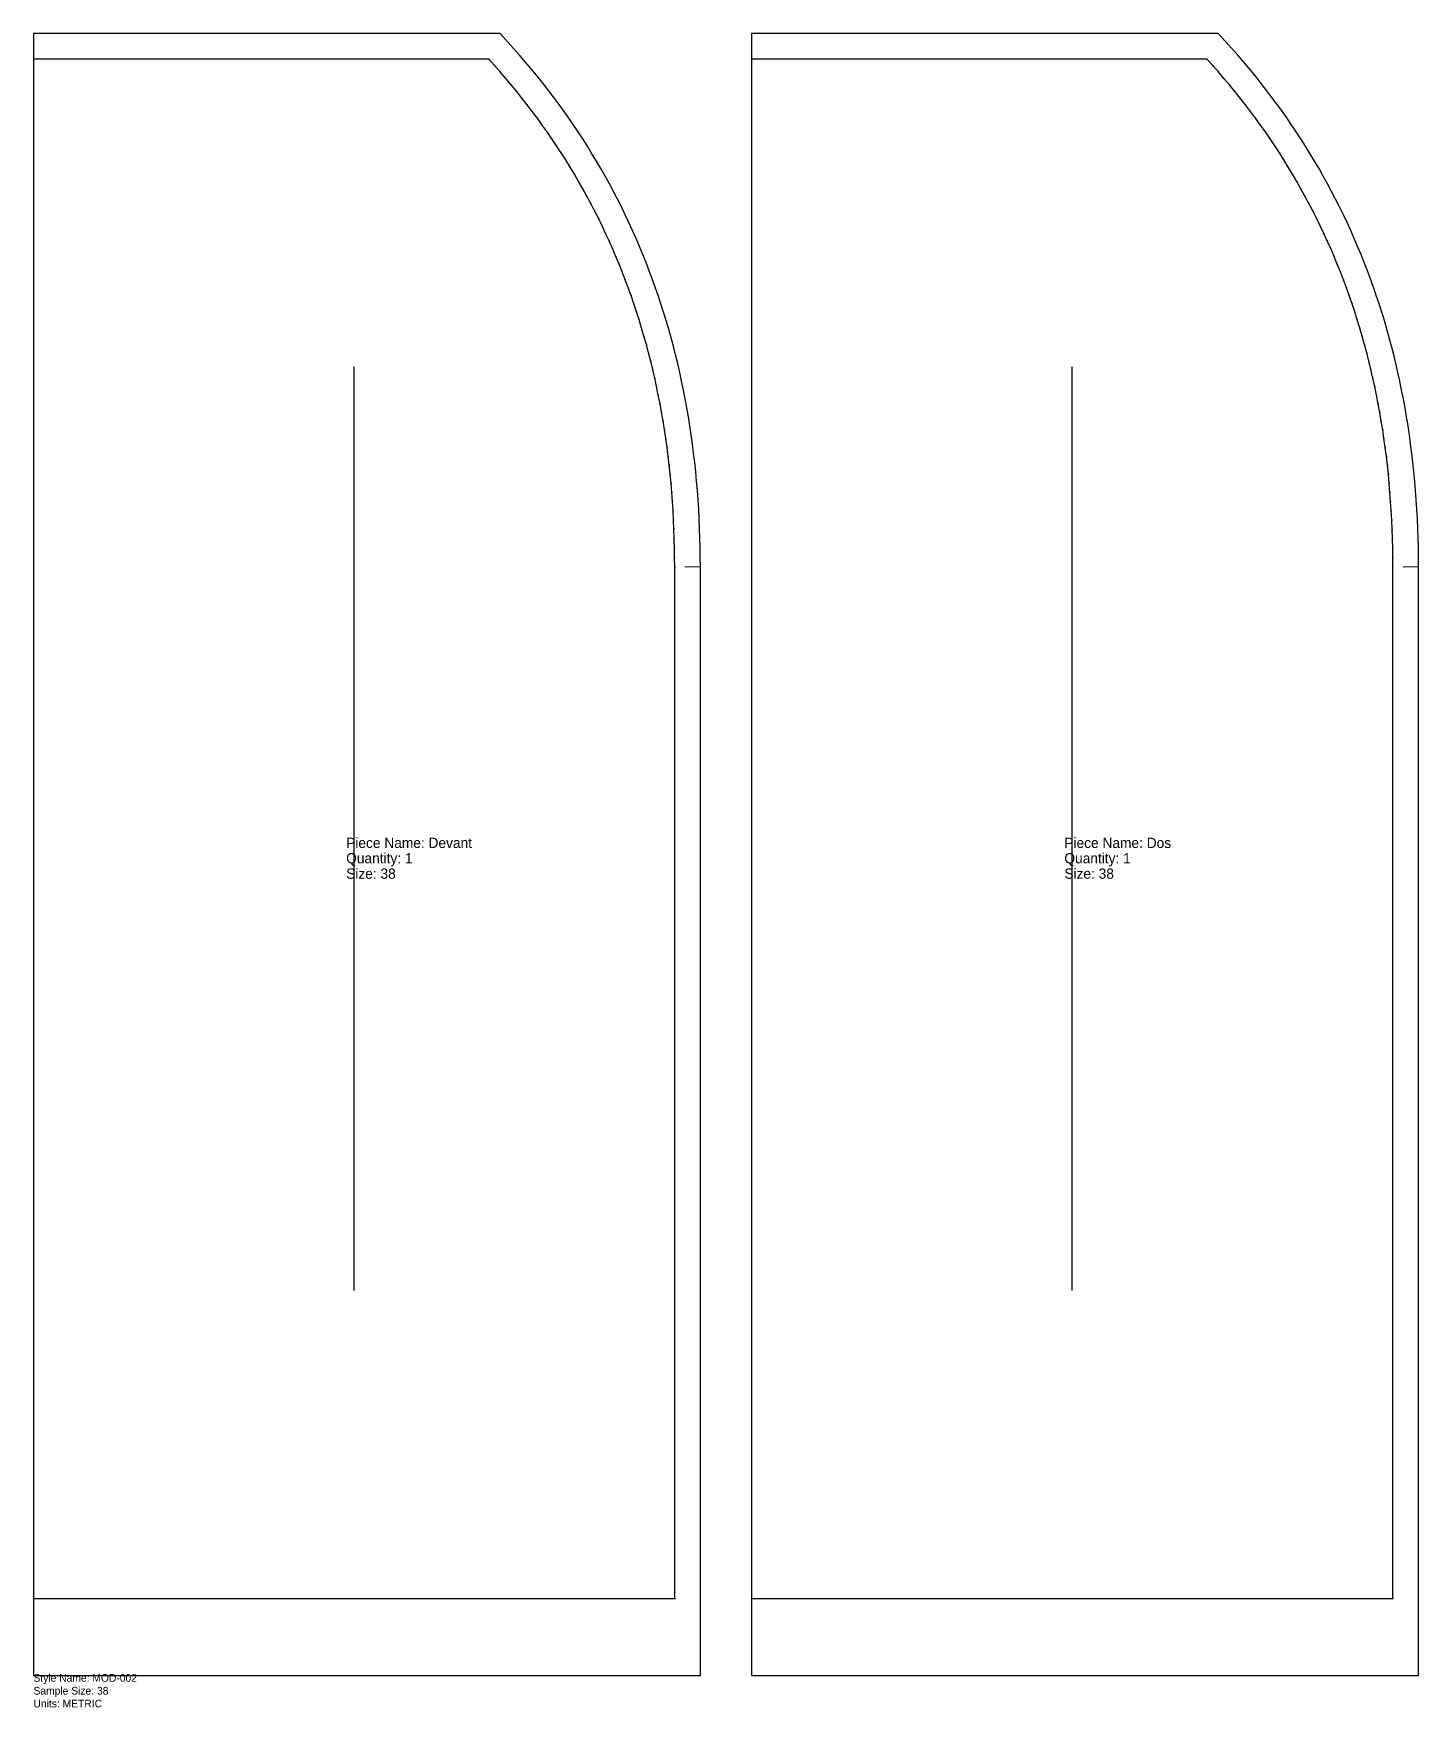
# Model space of a CAD drawing. Extents: x 20 to 560, y 7 to 660.
import ezdxf

# ---------------------------------------------------------------- set-up
doc = ezdxf.new("R2010")
doc.units = 0
for name, color, linetype in [('1', 7, 'CONTINUOUS'), ('14', 7, 'CONTINUOUS'), ('2', 7, 'CONTINUOUS'), ('3', 7, 'CONTINUOUS'), ('4', 7, 'CONTINUOUS'), ('6', 7, 'CONTINUOUS'), ('7', 7, 'CONTINUOUS')]:
    doc.layers.add(name, color=color, linetype=linetype)

# ---------------------------------------------------------------- blocks, each defined once
blk = doc.blocks.new('FRONT')
at = {"layer": '1'}
blk.add_lwpolyline([(0, -30), (260, -30), (260, 402.02), (259.98, 405.8), (259.93, 409.58), (259.84, 413.34), (259.71, 417.08), (259.55, 420.81), (259.35, 424.52), (259.11, 428.2), (258.84, 431.87), (258.53, 435.53), (258.18, 439.16), (257.8, 442.77), (257.38, 446.37), (256.92, 449.95), (256.43, 453.51), (255.9, 457.05), (255.33, 460.57), (254.73, 464.07), (254.09, 467.55), (253.41, 471.02), (252.7, 474.47), (251.95, 477.89), (251.16, 481.3), (250.34, 484.69), (249.48, 488.06), (248.58, 491.41), (247.65, 494.75), (246.68, 498.06), (245.67, 501.35), (244.62, 504.63), (243.54, 507.88), (242.42, 511.12), (241.27, 514.34), (240.07, 517.54), (238.84, 520.71), (237.58, 523.87), (236.27, 527.01), (234.93, 530.13), (233.55, 533.23), (232.14, 536.31), (230.69, 539.37), (229.2, 542.41), (227.68, 545.43), (226.11, 548.43), (224.52, 551.41), (222.88, 554.37), (221.21, 557.31), (219.5, 560.23), (217.75, 563.13), (215.97, 566.01), (214.15, 568.87), (212.3, 571.71), (210.41, 574.53), (208.48, 577.33), (206.52, 580.11), (204.51, 582.86), (202.48, 585.6), (200.4, 588.32), (198.29, 591.01), (196.15, 593.69), (193.97, 596.34), (191.75, 598.98), (189.49, 601.59), (187.2, 604.18), (181.94, 610), (0, 610)], close=True, dxfattribs=at)
at = {"layer": '14'}
blk.add_lwpolyline([(0, 0), (250, 0), (250, 402), (249.98, 405.7), (249.93, 409.39), (249.84, 413.05), (249.72, 416.7), (249.56, 420.32), (249.36, 423.93), (249.13, 427.51), (248.87, 431.08), (248.57, 434.63), (248.23, 438.16), (247.86, 441.67), (247.45, 445.16), (247.01, 448.63), (246.53, 452.08), (246.02, 455.51), (245.47, 458.92), (244.88, 462.32), (244.27, 465.69), (243.61, 469.05), (242.92, 472.38), (242.19, 475.7), (241.43, 479), (240.64, 482.27), (239.8, 485.53), (238.94, 488.77), (238.03, 491.99), (237.1, 495.19), (236.12, 498.37), (235.11, 501.53), (234.07, 504.67), (232.99, 507.8), (231.88, 510.9), (230.72, 513.98), (229.54, 517.05), (228.32, 520.09), (227.06, 523.12), (225.77, 526.13), (224.44, 529.11), (223.08, 532.08), (221.68, 535.03), (220.25, 537.96), (218.78, 540.87), (217.27, 543.76), (215.73, 546.63), (214.16, 549.48), (212.55, 552.32), (210.9, 555.13), (209.22, 557.93), (207.5, 560.7), (205.75, 563.46), (203.96, 566.19), (202.14, 568.91), (200.28, 571.61), (198.39, 574.28), (196.46, 576.94), (194.49, 579.58), (192.49, 582.2), (190.46, 584.8), (188.39, 587.38), (186.28, 589.95), (184.14, 592.49), (181.96, 595.01), (179.75, 597.52), (177.5, 600), (0, 600)], close=True, dxfattribs=at)
at = {"layer": '2'}
for p in [(0, 600), (177.5, 600), (250, 402), (0, 0), (250, 0)]:
    blk.add_point(p, dxfattribs=at)
at = {"layer": '3'}
for p in [(179.75, 597.52), (181.96, 595.01), (184.14, 592.49), (186.28, 589.95), (188.39, 587.38), (190.46, 584.8), (192.49, 582.2), (194.49, 579.58), (196.46, 576.94), (198.39, 574.28), (200.28, 571.61), (202.14, 568.91), (203.96, 566.19), (205.75, 563.46), (207.5, 560.7), (209.22, 557.93), (210.9, 555.13), (212.55, 552.32), (214.16, 549.48), (215.73, 546.63), (217.27, 543.76), (218.78, 540.87), (220.25, 537.96), (221.68, 535.03), (223.08, 532.08), (224.44, 529.11), (225.77, 526.13), (227.06, 523.12), (228.32, 520.09), (229.54, 517.05), (230.72, 513.98), (231.88, 510.9), (232.99, 507.8), (234.07, 504.67), (235.11, 501.53), (236.12, 498.37), (237.1, 495.19), (238.03, 491.99), (238.94, 488.77), (239.8, 485.53), (240.64, 482.27), (241.43, 479), (242.19, 475.7), (242.92, 472.38), (243.61, 469.05), (244.27, 465.69), (244.88, 462.32), (245.47, 458.92), (246.02, 455.51), (246.53, 452.08), (247.01, 448.63), (247.45, 445.16), (247.86, 441.67), (248.23, 438.16), (248.57, 434.63), (248.87, 431.08), (249.13, 427.51), (249.36, 423.93), (249.56, 420.32), (249.72, 416.7), (249.84, 413.05), (249.93, 409.39), (249.98, 405.7)]:
    blk.add_point(p, dxfattribs=at)
at = {"layer": '4'}
blk.add_line((260, 402.05), (254, 402.02), dxfattribs=at)
at = {"layer": '6'}
blk.add_line((0, 600), (0, 0), dxfattribs=at)
at = {"layer": '7'}
blk.add_line((125, 120), (125, 480), dxfattribs=at)
at = {"layer": '1'}
for s, p in [('Piece Name: Devant', (121.92, 292.51)), ('Quantity: 1', (121.92, 286.51)), ('Size: 38', (121.92, 280.51))]:
    blk.add_text(s, height=4, dxfattribs=at).set_placement(p)
blk = doc.blocks.new('BACK')
at = {"layer": '1'}
blk.add_lwpolyline([(0, -30), (260, -30), (260, 402.02), (259.98, 405.8), (259.93, 409.58), (259.84, 413.34), (259.71, 417.08), (259.55, 420.81), (259.35, 424.52), (259.11, 428.2), (258.84, 431.87), (258.53, 435.53), (258.18, 439.16), (257.8, 442.77), (257.38, 446.37), (256.92, 449.95), (256.43, 453.51), (255.9, 457.05), (255.33, 460.57), (254.73, 464.07), (254.09, 467.55), (253.41, 471.02), (252.7, 474.47), (251.95, 477.89), (251.16, 481.3), (250.34, 484.69), (249.48, 488.06), (248.58, 491.41), (247.65, 494.75), (246.68, 498.06), (245.67, 501.35), (244.62, 504.63), (243.54, 507.88), (242.42, 511.12), (241.27, 514.34), (240.07, 517.54), (238.84, 520.71), (237.58, 523.87), (236.27, 527.01), (234.93, 530.13), (233.55, 533.23), (232.14, 536.31), (230.69, 539.37), (229.2, 542.41), (227.68, 545.43), (226.11, 548.43), (224.52, 551.41), (222.88, 554.37), (221.21, 557.31), (219.5, 560.23), (217.75, 563.13), (215.97, 566.01), (214.15, 568.87), (212.3, 571.71), (210.41, 574.53), (208.48, 577.33), (206.52, 580.11), (204.51, 582.86), (202.48, 585.6), (200.4, 588.32), (198.29, 591.01), (196.15, 593.69), (193.97, 596.34), (191.75, 598.98), (189.49, 601.59), (187.2, 604.18), (181.94, 610), (0, 610)], close=True, dxfattribs=at)
at = {"layer": '14'}
blk.add_lwpolyline([(0, 0), (250, 0), (250, 402), (249.98, 405.7), (249.93, 409.39), (249.84, 413.05), (249.72, 416.7), (249.56, 420.32), (249.36, 423.93), (249.13, 427.51), (248.87, 431.08), (248.57, 434.63), (248.23, 438.16), (247.86, 441.67), (247.45, 445.16), (247.01, 448.63), (246.53, 452.08), (246.02, 455.51), (245.47, 458.92), (244.88, 462.32), (244.27, 465.69), (243.61, 469.05), (242.92, 472.38), (242.19, 475.7), (241.43, 479), (240.64, 482.27), (239.8, 485.53), (238.94, 488.77), (238.03, 491.99), (237.1, 495.19), (236.12, 498.37), (235.11, 501.53), (234.07, 504.67), (232.99, 507.8), (231.88, 510.9), (230.72, 513.98), (229.54, 517.05), (228.32, 520.09), (227.06, 523.12), (225.77, 526.13), (224.44, 529.11), (223.08, 532.08), (221.68, 535.03), (220.25, 537.96), (218.78, 540.87), (217.27, 543.76), (215.73, 546.63), (214.16, 549.48), (212.55, 552.32), (210.9, 555.13), (209.22, 557.93), (207.5, 560.7), (205.75, 563.46), (203.96, 566.19), (202.14, 568.91), (200.28, 571.61), (198.39, 574.28), (196.46, 576.94), (194.49, 579.58), (192.49, 582.2), (190.46, 584.8), (188.39, 587.38), (186.28, 589.95), (184.14, 592.49), (181.96, 595.01), (179.75, 597.52), (177.5, 600), (0, 600)], close=True, dxfattribs=at)
at = {"layer": '2'}
for p in [(0, 600), (177.5, 600), (250, 402), (0, 0), (250, 0)]:
    blk.add_point(p, dxfattribs=at)
at = {"layer": '3'}
for p in [(179.75, 597.52), (181.96, 595.01), (184.14, 592.49), (186.28, 589.95), (188.39, 587.38), (190.46, 584.8), (192.49, 582.2), (194.49, 579.58), (196.46, 576.94), (198.39, 574.28), (200.28, 571.61), (202.14, 568.91), (203.96, 566.19), (205.75, 563.46), (207.5, 560.7), (209.22, 557.93), (210.9, 555.13), (212.55, 552.32), (214.16, 549.48), (215.73, 546.63), (217.27, 543.76), (218.78, 540.87), (220.25, 537.96), (221.68, 535.03), (223.08, 532.08), (224.44, 529.11), (225.77, 526.13), (227.06, 523.12), (228.32, 520.09), (229.54, 517.05), (230.72, 513.98), (231.88, 510.9), (232.99, 507.8), (234.07, 504.67), (235.11, 501.53), (236.12, 498.37), (237.1, 495.19), (238.03, 491.99), (238.94, 488.77), (239.8, 485.53), (240.64, 482.27), (241.43, 479), (242.19, 475.7), (242.92, 472.38), (243.61, 469.05), (244.27, 465.69), (244.88, 462.32), (245.47, 458.92), (246.02, 455.51), (246.53, 452.08), (247.01, 448.63), (247.45, 445.16), (247.86, 441.67), (248.23, 438.16), (248.57, 434.63), (248.87, 431.08), (249.13, 427.51), (249.36, 423.93), (249.56, 420.32), (249.72, 416.7), (249.84, 413.05), (249.93, 409.39), (249.98, 405.7)]:
    blk.add_point(p, dxfattribs=at)
at = {"layer": '4'}
blk.add_line((260, 402.05), (254, 402.02), dxfattribs=at)
at = {"layer": '6'}
blk.add_line((0, 600), (0, 0), dxfattribs=at)
at = {"layer": '7'}
blk.add_line((125, 120), (125, 480), dxfattribs=at)
at = {"layer": '1'}
for s, p in [('Piece Name: Dos', (121.92, 292.51)), ('Quantity: 1', (121.92, 286.51)), ('Size: 38', (121.92, 280.51))]:
    blk.add_text(s, height=4, dxfattribs=at).set_placement(p)

msp = doc.modelspace()

# ---------------------------------------------------------------- block references
at = {"layer": '1'}
for name, p in [('FRONT', (20, 50)), ('BACK', (300, 50))]:
    msp.add_blockref(name, p, dxfattribs=at)

# ---------------------------------------------------------------- texts
for s, p in [('Style Name: MOD-002', (20, 17.5)), ('Sample Size: 38', (20, 12.5)), ('Units: METRIC', (20, 7.5))]:
    msp.add_text(s, height=3, dxfattribs=at).set_placement(p)

doc.saveas('drawing.dxf')
